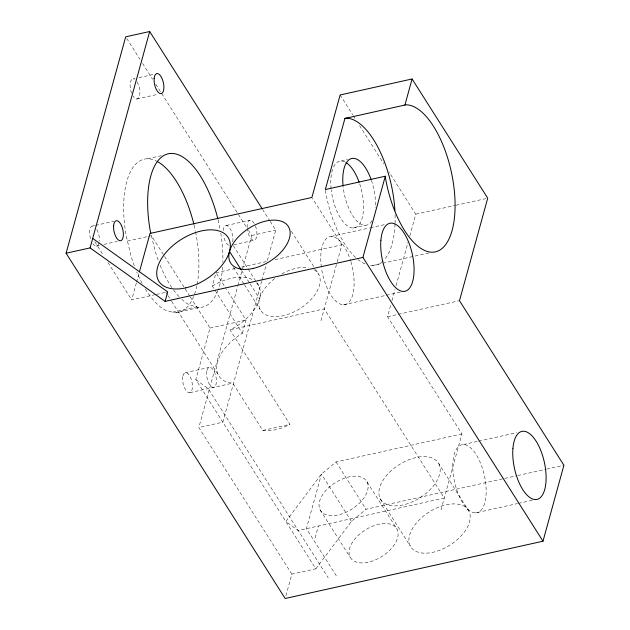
<?xml version="1.0" encoding="UTF-8"?>
<svg xmlns="http://www.w3.org/2000/svg" width="630" height="630" viewBox="0 0 630 630"><rect width="100%" height="100%" fill="white"/><g stroke="black" fill="none" stroke-linecap="round" stroke-linejoin="round"><path stroke-width="0.47" stroke-dasharray="3.15 2.36" d="M155.382 294.627L131.702 299.896L136.348 283.051M136.6 282.114L138.923 273.696M256.552 282.712A40.989 23.46 -32.4 0 1 234.738 327.38L229.942 329.797L289.957 424.399C281.697 428.676 272.136 431.652 262.781 430.44L232.769 383.142L228.769 382.678A40.989 23.46 -32.4 0 1 242.353 333.357L212.341 286.059L215.767 273.641M285.933 595.689L291.871 574.143L315.85 568.811L195.82 379.622L210.026 328.049L190.284 296.943M291.871 574.143L198.844 427.518L237.667 286.563M237.927 285.618L242.101 270.483M242.361 269.538L251.74 235.478L248.574 230.493M242.353 333.357L246.015 320.048L226.54 289.351M261.655 281.232L222.823 422.187L198.844 427.518M261.915 280.287L266.34 264.206M267.388 260.418L275.719 230.147L269.923 221.004M320.993 320.702L336.979 262.671M337.239 261.733L341.909 244.771L312.425 198.308M315.126 537.87L318.394 526.011M441.031 509.89L461.947 433.96L387.537 316.693L390.907 304.463M391.939 300.707L395.049 289.422M396.089 285.658L408.004 242.4M409.815 235.817L415.776 214.184L388.986 171.966M315.85 568.811L351.445 521.396L366.054 509.245L516.844 475.729M461.947 433.96L336.042 461.94L321.442 474.099L285.847 521.514L298.187 530.499L444.3 498.031L324.261 308.842L229.942 329.797M133.221 78.892L135.135 78.466M138.978 77.616L153.366 74.419M136.812 98.997L157.917 94.303M147.499 158.76L161.886 155.563M341.161 161.004L347.618 159.563M92.697 226.005L94.618 225.579M95.579 225.367L113.802 221.319M96.288 246.109L100.131 245.251M103.966 244.401L117.401 241.416M127.457 241.046L147.601 236.573M148.562 236.36L151.444 235.722L164.036 255.575M226.249 225.516L250.228 220.185M251.74 235.478L275.719 230.147M233.675 244.763L253.827 240.29M353.139 228.005L365.124 225.335M415.776 214.184L455.104 205.443M456.065 205.23L485.809 198.623M331.333 236.439L369.4 227.981M370.353 227.769L384.631 224.595M216.011 272.751L235.084 268.514M241.762 267.033L266.561 261.521M275.145 259.607L341.909 244.771M156.334 294.423L167.698 291.895M372.314 265.537L381.835 263.419M382.78 263.214L429.416 252.843M172.596 312.197L196.584 306.865M145.302 288.879A78.561 34.382 77.5 0 0 165.509 310.267L175.046 312.866L199.025 307.534A78.561 34.382 77.5 0 0 217.87 290.635M210.026 328.049L246.015 320.048M343.547 304.786L385.426 295.478M386.379 295.265L400.656 292.092M387.537 316.693L459.49 300.699M185.126 372.724L209.113 367.392M189.913 392.64L232.769 383.142M262.781 430.44L289.957 424.399M463.373 444.552L477.65 441.378M478.603 441.165L516.671 432.708M517.805 475.516L545.659 469.326M546.62 469.114L563.905 465.271M475.587 512.891A34.839 15.246 77.5 0 0 479.879 461.585A34.839 15.246 77.5 0 0 452.97 461.688A34.839 15.246 77.5 0 0 475.587 512.891L517.466 503.583M518.419 503.37L532.697 500.204M199.025 307.534L189.488 304.944A78.561 34.382 77.5 0 1 181.912 299.463M195.82 379.622L208.16 388.608L328.198 577.797M340.129 94.972L352.737 114.841M353.265 115.668L355.367 118.983M359.565 125.606L383.733 163.69M291.351 231.281L315.039 268.616M315.567 269.451L318.725 274.428M438.763 463.617A34.154 19.554 -32.4 0 1 402.995 504.976A34.154 19.554 -32.4 0 1 386.836 475.162A34.154 19.554 -32.4 0 1 438.763 463.617L468.775 510.914A34.154 19.554 -32.4 0 1 433.007 552.274A34.154 19.554 -32.4 0 1 416.847 522.459A34.154 19.554 -32.4 0 1 468.775 510.914M262.537 209.373L269.396 220.177M126.756 38.493L139.939 59.275M142.577 63.425L152.594 79.222M155.76 84.207L248.047 229.659M233.344 245.732L258.615 285.555M241.613 270.514L249.511 282.957M250.039 283.791L259.513 298.722M233.415 267.38L243.944 283.973M244.471 284.799L260.261 309.692M380.3 498.889L410.311 546.186M366.959 481.8A27.326 15.64 -32.4 0 1 338.349 514.891A27.326 15.64 -32.4 0 1 325.419 491.038A27.326 15.64 -32.4 0 1 366.959 481.8L396.971 529.098A27.326 15.64 -32.4 0 1 368.353 562.188A27.326 15.64 -32.4 0 1 355.43 538.335A27.326 15.64 -32.4 0 1 396.971 529.098M216.531 273.585L226.012 288.516M336.042 461.94L366.054 509.245M351.445 521.396L321.442 474.099L306.408 528.672L336.412 575.97M164.564 256.402L189.756 296.116M320.19 510.016L350.201 557.314M165.824 292.202L167.399 294.69M167.927 295.517L171.084 300.502M171.612 301.329L218.468 375.181M94.799 241.731L103.233 255.024M107.982 262.505L131.702 299.896M151.444 235.722L154.98 250.551A78.561 34.382 77.5 0 0 158.327 260.529M325.442 190.347L325.631 191.961A75.143 32.886 77.5 0 0 357.391 259.087M350.863 261.71A34.839 15.246 77.5 0 1 344.949 304.636A34.839 15.246 77.5 0 1 321.473 267.994M321.355 267.104A34.839 15.246 77.5 0 1 329.915 236.596A34.839 15.246 77.5 0 1 350.571 260.765M313.779 269.601A34.154 19.554 -32.4 0 1 306.668 303.628A34.154 19.554 -32.4 0 1 263.025 313.039A34.154 19.554 -32.4 0 1 275.704 277.814M281.87 273.853A34.154 19.554 -32.4 0 1 308.401 267.797M212.341 286.059A40.989 23.46 -32.4 0 1 253.764 280.413M383.19 260.851A75.143 32.886 77.5 0 1 370.55 265.443M365.046 263.946A75.143 32.886 77.5 0 1 358.123 259.686M395.081 214.665A75.143 32.886 77.5 0 1 395.065 223.193M395.026 224.115A75.143 32.886 77.5 0 1 383.82 260.214M371.944 220.823A34.154 14.947 77.5 0 1 355.541 219.586A34.154 14.947 77.5 0 1 343.2 187.031M371.409 180.33A34.154 14.947 77.5 0 1 375.385 207.695M359.722 183.921A34.154 14.947 77.5 0 1 354.438 227.871A34.154 14.947 77.5 0 1 331.207 189.701M331.104 188.732A34.154 14.947 77.5 0 1 345.303 162.13M179.062 296.643A78.561 34.382 77.5 0 1 172.502 288.485M171.919 287.642A78.561 34.382 77.5 0 1 160.02 264.907M218.075 219.815A78.561 34.382 77.5 0 1 220.287 230.352M220.776 233.21A78.561 34.382 77.5 0 1 222.847 262.3M222.618 267.057A78.561 34.382 77.5 0 1 218.216 289.721M255.41 225.973A10.245 4.481 77.5 0 1 254.772 240.046A10.245 4.481 77.5 0 1 247.456 230.249M247.149 227.65A10.245 4.481 77.5 0 1 249.653 220.272A10.245 4.481 77.5 0 1 255.087 225.193M142.089 283.24A78.561 34.382 77.5 0 1 136.741 271.947M134.34 265.86A78.561 34.382 77.5 0 1 130.993 255.882L126.236 235.943A78.561 34.382 77.5 0 1 156.153 160.91M194.087 225.146A78.561 34.382 77.5 0 1 195.379 230.903M195.576 231.864A78.561 34.382 77.5 0 1 197.017 284.949M196.828 285.863A78.561 34.382 77.5 0 1 175.046 312.866M228.595 245.283A10.245 4.481 77.5 0 1 223.477 235.581M223.185 230.556A10.245 4.481 77.5 0 1 229.194 227.328A10.245 4.481 77.5 0 1 232.698 242.014M136.978 81.829A10.245 4.481 77.5 0 1 139.521 96.036A10.245 4.481 77.5 0 1 133.056 96.059M131.638 93.209A10.245 4.481 77.5 0 1 130.363 82.499A10.245 4.481 77.5 0 1 134.466 79.23M98.997 243.148A10.245 4.481 77.5 0 1 92.933 243.763M90.547 238.675A10.245 4.481 77.5 0 1 93.941 226.343M96.839 229.58A10.245 4.481 77.5 0 1 99.351 241.07M206.782 371.275A10.245 4.481 77.5 0 0 212.712 387.324A10.245 4.481 77.5 0 0 215.027 373.456A10.245 4.481 77.5 0 0 206.782 371.275M182.802 376.606A10.245 4.481 77.5 0 0 188.724 392.647A10.245 4.481 77.5 0 0 191.047 378.78A10.245 4.481 77.5 0 0 182.802 376.606"/><path stroke-width="0.94" d="M139.435 271.821L150.003 233.454L311.897 197.474L340.129 94.972L412.083 78.978L487.722 198.198L459.49 300.699L563.905 465.271L542.989 541.202L285.162 598.5L66.095 253.228L125.701 36.831L149.688 31.5L262.009 208.538M66.095 253.228L90.082 247.897L149.688 31.5M90.082 247.897L165.084 301.384L167.698 291.895L92.697 238.408M344.925 118.456L325.34 189.536L385.3 176.211L385.591 178.636A75.143 32.886 77.5 0 0 432.274 252.213A75.143 32.886 77.5 0 0 452.608 178.385A75.143 32.886 77.5 0 0 405.925 104.808L344.925 118.456L345.964 118.133A75.143 32.886 77.5 0 1 394.916 210.79M542.989 541.202L362.935 257.41L385.3 176.211M404.885 105.131L412.083 78.978M165.084 301.384L362.935 257.41M229.509 251.425L241.085 269.679M150.83 233.163L150.224 230.611A78.561 34.382 77.5 0 1 168.903 153.657A78.561 34.382 77.5 0 1 217.838 218.862M343.098 186.071A34.154 14.947 77.5 0 1 351.635 158.516A34.154 14.947 77.5 0 1 371.086 179.416M346.012 162.532A34.154 14.947 77.5 0 1 359.092 182.086M157.035 161.351A78.561 34.382 77.5 0 1 193.859 224.193M512.93 448.363A34.839 15.246 77.5 0 0 535.547 499.566A34.839 15.246 77.5 0 0 539.839 448.261A34.839 15.246 77.5 0 0 512.93 448.363M380.89 240.25A34.839 15.246 77.5 0 0 403.507 291.454A34.839 15.246 77.5 0 0 407.799 240.156A34.839 15.246 77.5 0 0 380.89 240.25M252.953 268.49A34.154 19.554 -32.4 0 0 288.721 227.131A34.154 19.554 -32.4 0 0 236.793 238.668A34.154 19.554 -32.4 0 0 252.953 268.49M185.685 287.894A40.989 23.46 -32.4 0 0 228.611 238.258A40.989 23.46 -32.4 0 0 166.296 252.11A40.989 23.46 -32.4 0 0 185.685 287.894M154.145 78.6A10.245 4.481 77.5 0 0 160.8 93.665A10.245 4.481 77.5 0 0 162.06 78.577A10.245 4.481 77.5 0 0 154.145 78.6M113.62 225.713A10.245 4.481 77.5 0 0 120.275 240.778A10.245 4.481 77.5 0 0 121.535 225.69A10.245 4.481 77.5 0 0 113.62 225.713"/></g></svg>
